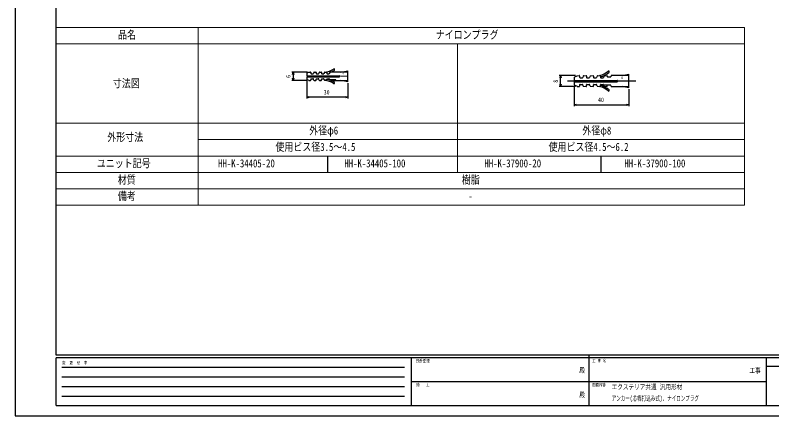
# Model space of a CAD drawing. Units: millimetres on the paper. Extents: x -420 to 420, y -297 to 297.
# Drawn here: x -420 to 134, y -297 to -4 of the extents above; entities that cross this region are included whole.
import ezdxf
from ezdxf.enums import TextEntityAlignment as Align

# ---------------------------------------------------------------- set-up
doc = ezdxf.new("R2010")
doc.units = ezdxf.units.MM
doc.header["$PDMODE"] = 32
doc.header["$PDSIZE"] = 0.5
doc.layers.add('0-1_TABLE1', color=7, linetype='Continuous', lineweight=18)
for name, color, linetype in [('0-2_USER1', 3, 'Continuous'), ('0-3_YKK_11', 7, 'Continuous'), ('0-4_YKK_12', 2, 'Continuous'), ('0-5_YKK_13', 4, 'Continuous'), ('0-6_YKK_D', 6, 'Continuous'), ('0-7_YKK_ZWAK', 7, 'Continuous')]:
    doc.layers.add(name, color=color, linetype=linetype)
doc.styles.add('ＭＳ ゴシック', font='')
doc.styles.get('ＭＳ ゴシック').set_extended_font_data('MS Gothic')

msp = doc.modelspace()

# ---------------------------------------------------------------- linework, layer by layer
at = {"layer": '0-1_TABLE1'}
for p, q in [((-390.498, -13), (113.502, -13)), ((-286.498, -13), (-286.498, -143)), ((113.502, -13), (113.502, -143)), ((-390.498, -25), (113.502, -25)), ((-96.498, -119), (-96.498, -25)), ((-390.498, -83), (113.502, -83)), ((-286.498, -95), (113.502, -95)), ((-390.498, -107), (113.502, -107)), ((-390.498, -119), (113.502, -119)), ((-390.498, -131), (113.502, -131)), ((-390.498, -143), (113.502, -143))]:
    msp.add_line(p, q, dxfattribs=at)
at = {"layer": '0-3_YKK_11'}
for p, q in [((-191.498, -119), (-191.498, -107)), ((8.502, -107), (8.502, -119))]:
    msp.add_line(p, q, dxfattribs=at)
at = {"layer": '0-4_YKK_12'}
msp.add_line((33.943, -52.144), (-16.057, -52.144), dxfattribs=at)
at = {"layer": '0-5_YKK_13'}
for p, q in [((-206.91, -46.483), (-206.91, -47.836)), ((-206.91, -49.436), (-206.91, -50.789)), ((-206.729, -46.208), (-205.467, -45.661)), ((-206.61, -48.236), (-183.11, -48.236)), ((-206.61, -49.036), (-183.11, -49.036)), ((-205.347, -45.636), (-204.21, -45.636)), ((-203.91, -45.936), (-203.91, -46.536)), ((-203.61, -46.836), (-202.41, -46.836)), ((-203.41, -49.036), (-203.41, -48.236)), ((-202.71, -49.036), (-202.71, -48.236)), ((-201.787, -45.821), (-202.133, -46.652)), ((-201.51, -45.636), (-200.31, -45.636)), ((-200.01, -45.936), (-200.01, -46.536)), ((-199.71, -46.836), (-198.51, -46.836)), ((-197.887, -45.821), (-198.233, -46.652)), ((-197.91, -48.236), (-197.91, -49.036)), ((-197.61, -45.636), (-196.41, -45.636)), ((-196.11, -45.936), (-196.11, -46.536)), ((-195.81, -46.836), (-194.61, -46.836)), ((-193.981, -45.807), (-194.333, -46.652)), ((-193.71, -45.636), (-192.51, -45.636)), ((-192.21, -45.936), (-192.21, -46.536)), ((-191.91, -46.836), (-190.71, -46.836)), ((-190.087, -45.821), (-190.433, -46.652)), ((-176.91, -45.636), (-189.81, -45.636)), ((-182.91, -48.436), (-182.91, -48.836)), ((-181.91, -45.636), (-176.91, -44.636)), ((-176.91, -52.636), (-176.91, -44.636)), ((-11.057, -49.518), (-11.057, -51.344)), ((-10.756, -49.059), (-8.979, -48.289)), ((-8.881, -48.265), (-7.478, -48.167)), ((-7.157, -48.466), (-7.157, -49.404)), ((-6.857, -49.704), (-5.147, -49.704)), ((-4.435, -48.474), (-4.87, -49.52)), ((-4.179, -48.291), (-2.408, -48.167)), ((-2.087, -48.466), (-2.087, -49.404)), ((-1.787, -49.704), (-0.077, -49.704)), ((0.635, -48.474), (0.2, -49.52)), ((0.891, -48.291), (2.662, -48.167)), ((2.983, -48.466), (2.983, -49.404)), ((3.283, -49.704), (4.993, -49.704)), ((5.705, -48.474), (5.27, -49.52)), ((5.961, -48.291), (7.732, -48.167)), ((8.053, -48.466), (8.053, -49.404)), ((8.353, -49.704), (10.063, -49.704)), ((10.775, -48.474), (10.34, -49.52)), ((11.031, -48.291), (12.802, -48.167)), ((13.123, -48.444), (13.123, -48.904)), ((15.341, -49.204), (13.423, -49.204)), ((15.906, -48.329), (15.618, -49.02)), ((28.943, -48.144), (16.183, -48.144)), ((23.943, -48.144), (28.943, -47.144)), ((28.943, -57.144), (28.943, -47.144)), ((-206.729, -51.065), (-205.467, -51.611)), ((-205.347, -51.636), (-204.21, -51.636)), ((-203.91, -50.736), (-203.91, -51.336)), ((-203.61, -50.436), (-202.41, -50.436)), ((-201.787, -51.452), (-202.133, -50.621)), ((-201.51, -51.636), (-200.31, -51.636)), ((-200.01, -51.336), (-200.01, -50.736)), ((-199.71, -50.436), (-198.51, -50.436)), ((-197.887, -51.452), (-198.233, -50.621)), ((-197.61, -51.636), (-196.41, -51.636)), ((-196.11, -51.336), (-196.11, -50.736)), ((-195.81, -50.436), (-194.61, -50.436)), ((-193.981, -51.465), (-194.333, -50.621)), ((-193.876, -51.236), (-192.51, -51.236)), ((-192.21, -50.936), (-192.21, -50.736)), ((-191.91, -50.436), (-190.71, -50.436)), ((-190.378, -50.752), (-190.433, -50.621)), ((-190.101, -50.936), (-186.01, -50.936)), ((-189.47, -51.636), (-176.91, -51.636)), ((-185.71, -51.336), (-185.71, -51.236)), ((-176.91, -52.636), (-181.91, -51.636)), ((-11.057, -52.944), (-11.057, -54.771)), ((-10.757, -51.644), (20.383, -51.644)), ((-10.757, -52.644), (20.383, -52.644)), ((-10.756, -55.23), (-8.979, -56)), ((-7.157, -54.884), (-7.157, -55.823)), ((-6.857, -54.584), (-5.147, -54.584)), ((-6.302, -51.644), (-6.302, -52.644)), ((-5.702, -51.644), (-5.702, -52.644)), ((-4.435, -55.814), (-4.87, -54.769)), ((-2.087, -55.823), (-2.087, -54.884)), ((-1.787, -54.584), (-0.077, -54.584)), ((0.635, -55.814), (0.2, -54.769)), ((2.983, -55.823), (2.983, -54.884)), ((3.283, -54.584), (4.993, -54.584)), ((3.838, -51.644), (3.838, -52.644)), ((4.438, -51.644), (4.438, -52.644)), ((5.705, -55.814), (5.27, -54.769)), ((8.053, -55.823), (8.053, -54.884)), ((8.353, -54.584), (10.063, -54.584)), ((10.394, -54.9), (10.34, -54.769)), ((10.775, -55.814), (10.394, -54.9)), ((15.341, -55.084), (10.671, -55.084)), ((13.123, -55.823), (13.123, -55.384)), ((15.906, -55.96), (15.618, -55.269)), ((20.643, -51.904), (20.643, -52.384)), ((-8.881, -56.024), (-7.478, -56.122)), ((-4.179, -55.998), (-2.408, -56.122)), ((0.891, -55.998), (2.662, -56.122)), ((5.961, -55.998), (7.732, -56.122)), ((11.031, -55.998), (12.802, -56.122)), ((16.183, -56.144), (28.943, -56.144)), ((28.943, -57.144), (23.943, -56.144))]:
    msp.add_line(p, q, dxfattribs=at)
msp.add_lwpolyline([(-176.91, -48.886), (-181.91, -48.636), (-176.91, -48.386)], dxfattribs=at)
for centre, radius, start, end in [((-194.73, -32.662), 13, 274.42537, 304.80664), ((-194.73, -32.662), 14, 292.07083, 304.80664), ((-187.024, -43.747), 0.5, 304.80664, 124.80664), ((-206.61, -46.483), 0.3, 113.42869, 180), ((-206.61, -47.936), 0.3, 180, 270), ((-206.61, -49.336), 0.3, 90, 180), ((-205.347, -45.936), 0.3, 90, 113.42869), ((-204.21, -45.936), 0.3, 0, 90), ((-203.61, -46.536), 0.3, 180, 270), ((-202.41, -46.536), 0.3, 270, 337.38014), ((-201.51, -45.936), 0.3, 90, 157.38014), ((-200.31, -45.936), 0.3, 0, 90), ((-199.71, -46.536), 0.3, 180, 270), ((-198.51, -46.536), 0.3, 270, 337.38014), ((-197.61, -45.936), 0.3, 90, 157.38014), ((-196.41, -45.936), 0.3, 0, 90), ((-195.81, -46.536), 0.3, 180, 270), ((-194.61, -46.536), 0.3, 270, 337.38014), ((-193.71, -45.936), 0.3, 90, 157.38014), ((-193.704, -45.922), 0.3, 94.42537, 157.38014), ((-192.51, -45.936), 0.3, 0, 90), ((-191.91, -46.536), 0.3, 180, 270), ((-190.71, -46.536), 0.3, 270, 337.38014), ((-189.81, -45.936), 0.3, 90, 157.38014), ((-183.11, -48.436), 0.2, 0, 90), ((-183.11, -48.836), 0.2, 270, 0), ((-10.557, -49.518), 0.5, 113.42869, 180), ((-8.86, -48.564), 0.3, 94, 113.42869), ((-7.457, -48.466), 0.3, 0, 94), ((-6.857, -49.404), 0.3, 180, 270), ((-5.147, -49.404), 0.3, 270, 337.38014), ((-4.158, -48.59), 0.3, 94, 157.38014), ((-2.387, -48.466), 0.3, 0, 94), ((-1.787, -49.404), 0.3, 180, 270), ((-0.077, -49.404), 0.3, 270, 337.38014), ((0.912, -48.59), 0.3, 94, 157.38014), ((2.683, -48.466), 0.3, 0, 94), ((3.283, -49.404), 0.3, 180, 270), ((4.993, -49.404), 0.3, 270, 337.38014), ((5.982, -48.59), 0.3, 94, 157.38014), ((2.818, -31.997), 16.9, 286.90367, 310.16964), ((7.753, -48.466), 0.3, 0, 94), ((2.818, -31.997), 17.9, 287.00461, 310.16964), ((8.353, -49.404), 0.3, 180, 270), ((10.063, -49.404), 0.3, 270, 337.38014), ((11.052, -48.59), 0.3, 94, 157.38014), ((12.823, -48.444), 0.3, 0, 90), ((13.423, -48.904), 0.3, 180, 270), ((14.042, -45.293), 0.5, 310.16964, 130.16964), ((15.341, -48.904), 0.3, 270, 337.38014), ((16.183, -48.444), 0.3, 90, 157.38014), ((-206.61, -50.789), 0.3, 180, 246.57131), ((-205.347, -51.336), 0.3, 246.57131, 270), ((-204.21, -51.336), 0.3, 270, 0), ((-203.61, -50.736), 0.3, 90, 180), ((-202.41, -50.736), 0.3, 22.61986, 90), ((-201.51, -51.336), 0.3, 202.61986, 270), ((-200.31, -51.336), 0.3, 270, 0), ((-199.71, -50.736), 0.3, 90, 180), ((-198.51, -50.736), 0.3, 22.61986, 90), ((-197.61, -51.336), 0.3, 202.61986, 270), ((-196.41, -51.336), 0.3, 270, 0), ((-195.81, -50.736), 0.3, 90, 180), ((-194.61, -50.736), 0.3, 22.61986, 90), ((-193.876, -50.936), 0.3, 202.61986, 270), ((-193.704, -51.35), 0.3, 202.61986, 265.57463), ((-194.73, -64.61), 13, 55.19336, 85.57463), ((-192.51, -50.936), 0.3, 270, 0), ((-191.91, -50.736), 0.3, 90, 180), ((-194.73, -64.61), 14, 55.19336, 79.62811), ((-190.71, -50.736), 0.3, 22.61986, 90), ((-190.101, -50.636), 0.3, 202.61986, 270), ((-187.024, -53.526), 0.5, 235.19336, 55.19336), ((-186.01, -51.236), 0.3, 0, 90), ((-186.01, -51.336), 0.3, 270, 0), ((-10.757, -51.344), 0.3, 180, 270), ((-10.757, -52.944), 0.3, 90, 180), ((-10.557, -54.771), 0.5, 180, 246.57131), ((-6.857, -54.884), 0.3, 90, 180), ((-5.147, -54.884), 0.3, 22.61986, 90), ((-1.787, -54.884), 0.3, 90, 180), ((-0.077, -54.884), 0.3, 22.61986, 90), ((3.283, -54.884), 0.3, 90, 180), ((4.993, -54.884), 0.3, 22.61986, 90), ((8.353, -54.884), 0.3, 90, 180), ((2.818, -72.292), 17.9, 49.83036, 72.99539), ((10.063, -54.884), 0.3, 22.61986, 90), ((10.063, -54.884), 0.3, 22.61986, 90), ((10.671, -54.784), 0.3, 202.61986, 270), ((13.423, -55.384), 0.3, 90, 180), ((15.341, -55.384), 0.3, 22.61986, 90), ((20.383, -51.904), 0.26, 0, 90), ((20.383, -52.384), 0.26, 270, 0), ((-8.86, -55.724), 0.3, 246.57131, 266), ((-7.457, -55.823), 0.3, 266, 0), ((-4.158, -55.699), 0.3, 202.61986, 266), ((-2.387, -55.823), 0.3, 266, 0), ((0.912, -55.699), 0.3, 202.61986, 266), ((2.683, -55.823), 0.3, 266, 360), ((5.982, -55.699), 0.3, 202.61986, 266), ((7.753, -55.823), 0.3, 266, 0), ((2.818, -72.292), 16.9, 49.83036, 73.09633), ((11.052, -55.699), 0.3, 202.61986, 266), ((12.823, -55.823), 0.3, 266, 360), ((14.042, -58.996), 0.5, 229.83036, 49.83036), ((16.183, -55.844), 0.3, 202.61986, 270)]:
    msp.add_arc(centre, radius, start, end, dxfattribs=at)
at = {"layer": '0-6_YKK_D'}
for p, q in [((-206.347, -45.636), (-217.91, -45.636)), ((-216.91, -45.636), (-216.91, -47.336)), ((-216.91, -47.336), (-216.91, -49.936)), ((-10.157, -48.144), (-22.057, -48.144)), ((-21.057, -48.144), (-21.057, -49.844)), ((-21.057, -54.444), (-21.057, -49.844)), ((-206.347, -51.636), (-217.91, -51.636)), ((-216.91, -51.636), (-216.91, -49.936)), ((-206.91, -51.789), (-206.91, -64.936)), ((-176.91, -53.636), (-176.91, -64.936)), ((-21.057, -56.144), (-21.057, -54.444)), ((-10.157, -56.144), (-22.057, -56.144)), ((-11.057, -55.771), (-11.057, -70.496)), ((28.943, -58.144), (28.943, -70.496)), ((-206.91, -63.936), (-205.21, -63.936)), ((-178.61, -63.936), (-205.21, -63.936)), ((-176.91, -63.936), (-178.61, -63.936)), ((-11.057, -69.496), (-9.357, -69.496)), ((-9.357, -69.496), (27.243, -69.496)), ((28.943, -69.496), (27.243, -69.496))]:
    msp.add_line(p, q, dxfattribs=at)
for points in [[(-217.365, -47.336), (-216.91, -45.636), (-216.454, -47.336)], [(-21.513, -49.844), (-21.057, -48.144), (-20.602, -49.844)], [(-216.454, -49.936), (-216.91, -51.636), (-217.365, -49.936)], [(-20.602, -54.444), (-21.057, -56.144), (-21.513, -54.444)], [(-205.21, -64.392), (-206.91, -63.936), (-205.21, -63.481)], [(-178.61, -63.481), (-176.91, -63.936), (-178.61, -64.392)], [(-9.357, -69.951), (-11.057, -69.496), (-9.357, -69.04)], [(27.243, -69.04), (28.943, -69.496), (27.243, -69.951)]]:
    msp.add_lwpolyline(points, dxfattribs=at)
at = {"layer": '0-7_YKK_ZWAK'}
for p, q in [((-390.498, -252.5), (-390.498, 277.5)), ((389.502, -252.5), (-390.498, -252.5)), ((-130.498, -254.5), (-390.498, -254.5)), ((-390.498, -289.5), (-390.498, -254.5)), ((-130.498, -254.5), (-130.498, -289.5)), ((-0.498, -254.5), (-130.498, -254.5)), ((-0.498, -252.5), (-0.498, -289.5)), ((129.502, -254.5), (-0.498, -254.5)), ((-386.248, -261.5), (-135.498, -261.5)), ((198.502, -261), (129.502, -261)), ((-386.248, -268.5), (-135.498, -268.5)), ((-386.248, -275.5), (-135.498, -275.5)), ((-129.748, -272), (-0.498, -272)), ((-0.498, -272), (129.502, -272)), ((-386.248, -282.5), (-135.498, -282.5)), ((-390.498, -289.5), (-130.498, -289.5)), ((-130.498, -289.5), (-0.498, -289.5)), ((-0.498, -289.5), (129.502, -289.5)), ((129.502, -289.5), (198.502, -289.5))]:
    msp.add_line(p, q, dxfattribs=at)
msp.add_lwpolyline([(-420.5, -297), (420.5, -297), (420.5, 297), (-420.5, 297)], close=True, dxfattribs=at)
msp.add_lwpolyline([(198.502, -254.5), (129.502, -254.5), (129.502, -289.5)], dxfattribs=at)
msp.add_point((-0.498, -289.5), dxfattribs=at)

# ---------------------------------------------------------------- texts
at = {"layer": '0-1_TABLE1', "style": 'ＭＳ ゴシック', "width": 0.8}
for s, p in [('品名', (-345.111, -23)), ('ナイロンプラグ', (-112.525, -23)), ('寸法図', (-348.951, -58.5)), ('外径φ6', (-205.151, -93)), ('外径φ8', (-5.151, -93)), ('外形寸法', (-353.005, -97.869)), ('使用ビス径3.5～4.5', (-229.898, -105)), ('使用ビス径4.5～6.2', (-29.898, -105)), ('ユニット記号', (-360.685, -117)), ('HH-K-34405-20', (-271.851, -117)), ('HH-K-34405-100', (-179.411, -117)), ('HH-K-37900-20', (-76.851, -117)), ('HH-K-37900-100', (25.589, -117)), ('材質', (-345.325, -129)), ('樹脂', (-93.325, -129)), ('備考', (-345.325, -141)), ('-', (-88.631, -141))]:
    msp.add_text(s, height=5.865, dxfattribs=at).set_placement(p, align=Align.BOTTOM_LEFT)
at = {"layer": '0-2_USER1', "style": 'ＭＳ ゴシック'}
for s, width, p in [('エクステリア共通 汎用形材', 0.8, (16.316, -278.774)), ('アンカー(芯棒打込み式)、ナイロンプラグ', 0.65, (16.316, -287.108))]:
    msp.add_text(s, height=3.666, dxfattribs=dict(at, width=width)).set_placement(p, align=Align.BOTTOM_LEFT)
at = {"layer": '0-5_YKK_13', "style": 'ＭＳ ゴシック'}
for s, height, p in [('６', 1.246, (-181.05, -47.718)), ('８', 1.62, (22.88, -51.051))]:
    msp.add_text(s, height=height, dxfattribs=at).set_placement(p, align=Align.BOTTOM_LEFT)
at = {"layer": '0-6_YKK_D', "style": 'ＭＳ ゴシック', "width": 0.8}
for s, p in [('6', (-217.91, -49.836)), ('8', (-22.057, -53.344))]:
    msp.add_text(s, height=3.299, rotation=90, dxfattribs=at).set_placement(p, align=Align.BOTTOM_LEFT)
for s, p in [('30', (-194.55, -62.936)), ('40', (6.303, -68.496))]:
    msp.add_text(s, height=3.299, dxfattribs=at).set_placement(p, align=Align.BOTTOM_LEFT)
at = {"layer": '0-7_YKK_ZWAK', "style": 'ＭＳ ゴシック', "width": 0.8}
for s, height, p in [('変  更  記  事', 2.199, (-386.131, -260)), ('設計監理', 2.199, (-126.831, -258.5)), ('工 事 名', 2.199, (2.127, -258.5)), ('殿', 3.666, (-7.367, -266.583)), ('工事', 3.666, (117.233, -266.746)), ('施\u3000\u3000工', 2.199, (-126.831, -276)), ('図面内容', 2.199, (2.127, -276)), ('殿', 3.666, (-7.367, -284.583))]:
    msp.add_text(s, height=height, dxfattribs=at).set_placement(p, align=Align.BOTTOM_LEFT)

doc.saveas('drawing.dxf')
